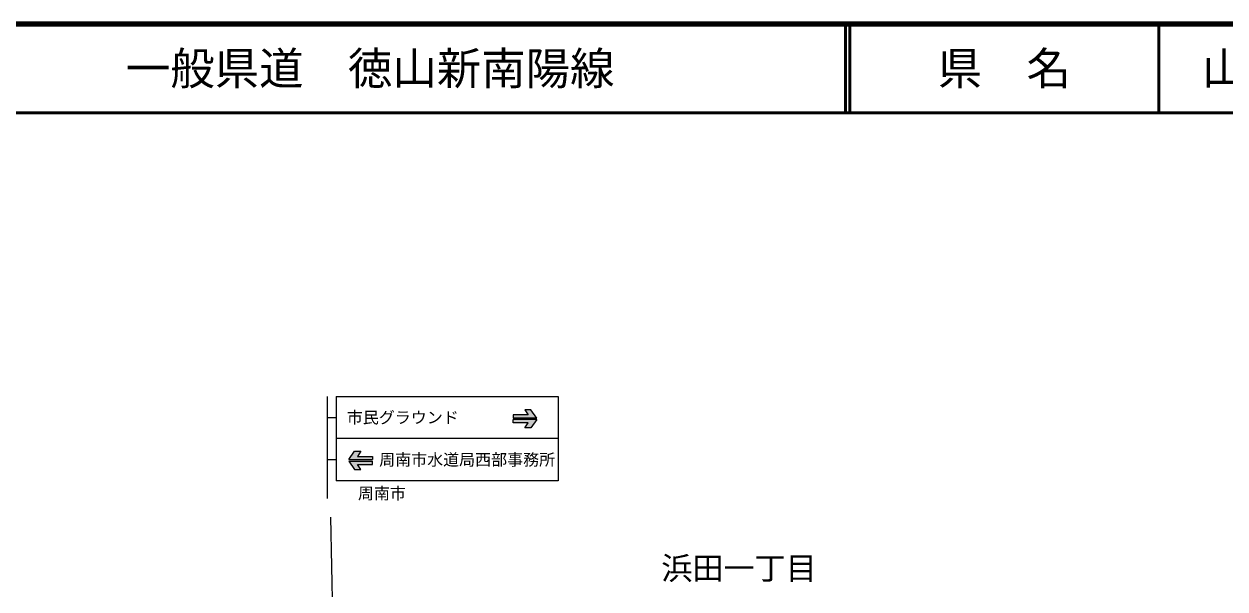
# Model space of a CAD drawing. Units: millimetres at full size, sheet at 1:1000; details may follow other scales. Extents: x 40000 to 680000, y 20000 to 380000.
# Drawn here: x 205268 to 340463, y 316380 to 380000 of the extents above; entities that cross this region are included whole.
import ezdxf
from ezdxf.enums import TextEntityAlignment as Align

# ---------------------------------------------------------------- set-up
doc = ezdxf.new("R2010")
doc.units = ezdxf.units.MM
doc.header["$LTSCALE"] = 1000
doc.layers.add('M-BMK-HTXT', color=7, linetype='Continuous')
doc.layers.add('M-TTL-TXT', color=7, linetype='Continuous')
for name, color, linetype, lineweight in [('M-STR-STRC', 7, 'Continuous', 25), ('M-TTL', 2, 'Continuous', 140), ('M-TTL-LINE', 7, 'Continuous', 50)]:
    doc.layers.add(name, color=color, linetype=linetype, lineweight=lineweight)
doc.styles.add('ＭＳ ゴシック', font='')
doc.styles.get('ＭＳ ゴシック').set_extended_font_data('MS Gothic')

msp = doc.modelspace()

# ---------------------------------------------------------------- hatches: boundary and pattern name
at = {"layer": 'M-STR-STRC'}
for points in [[(262984, 335628), (262315, 336565), (261634, 336565), (262004, 335990), (260321, 335990), (260320, 335629)], [(260320, 335091), (260320, 335453), (262984, 335454), (262315, 334517), (261634, 334517), (262004, 335092)], [(244482, 331310), (244482, 330949), (241818, 330948), (242487, 331885), (243168, 331885), (242798, 331310)], [(241818, 330774), (242488, 329837), (243168, 329837), (242798, 330412), (244482, 330411), (244482, 330773)]]:
    msp.add_hatch(color=256, dxfattribs=at).paths.add_polyline_path(points)

# ---------------------------------------------------------------- linework, layer by layer
for p, q in [((239407, 338068), (239407, 326568)), ((240407, 338068), (240407, 328568)), ((240407, 338068), (265407, 338068)), ((265407, 338068), (265407, 328568)), ((239407, 335693), (240407, 335693)), ((260320, 335990), (260320, 335629)), ((262984, 335628), (260320, 335627)), ((262984, 335454), (260320, 335453)), ((260320, 335091), (260320, 335453)), ((262004, 335990), (260321, 335990)), ((261634, 336565), (262004, 335990)), ((262315, 336565), (261634, 336565)), ((262984, 335628), (262315, 336565)), ((262984, 335454), (262315, 334517)), ((262004, 335092), (260321, 335091)), ((261634, 334517), (262004, 335092)), ((262315, 334517), (261634, 334517)), ((265407, 333318), (240407, 333318)), ((241818, 330948), (242487, 331885)), ((242487, 331885), (243168, 331885)), ((243168, 331885), (242798, 331310)), ((242798, 331310), (244482, 331310)), ((244482, 331310), (244482, 330949)), ((239407, 330943), (240407, 330943)), ((241818, 330948), (244482, 330949)), ((241818, 330774), (244482, 330775)), ((241818, 330774), (242488, 329837)), ((243168, 329837), (242798, 330412)), ((242798, 330412), (244482, 330411)), ((244482, 330411), (244482, 330773)), ((265407, 328568), (240407, 328568)), ((242488, 329837), (243168, 329837)), ((240617, 284002), (239803, 324460))]:
    msp.add_line(p, q, dxfattribs=at)
at = {"layer": 'M-TTL'}
msp.add_line((680000, 380000), (40000, 380000), dxfattribs=at)
at = {"layer": 'M-TTL-LINE'}
for p, q in [((297750, 380000), (297750, 370000)), ((298250, 380000), (298250, 370000)), ((333000, 380000), (333000, 370000)), ((40000, 370000), (680000, 370000))]:
    msp.add_line(p, q, dxfattribs=at)

# ---------------------------------------------------------------- texts
at = {"layer": 'M-BMK-HTXT', "style": 'ＭＳ ゴシック'}
msp.add_text('浜田一丁目', height=2566, dxfattribs=at).set_placement((277011, 316666), align=Align.BOTTOM_LEFT)
at = {"layer": 'M-STR-STRC', "style": 'ＭＳ ゴシック'}
for s, p in [('市民グラウンド', (247907, 335693)), ('周南市水道局西部事務所', (255151, 330943))]:
    msp.add_text(s, height=1320, dxfattribs=at).set_placement(p, align=Align.MIDDLE_CENTER)
msp.add_text('周南市', height=1320, dxfattribs=at).set_placement((242859, 326094), align=Align.BOTTOM_LEFT)
msp.add_text('周南市', height=1320, dxfattribs=at).set_placement((242859, 326094), align=Align.BOTTOM_LEFT)
at = {"layer": 'M-TTL-TXT', "style": 'ＭＳ ゴシック'}
msp.add_text('一般県道\u3000徳山新南陽線', height=3666, dxfattribs=at).set_placement((216734, 375000), align=Align.MIDDLE_LEFT)
for s, p in [('県\u3000名', (315625, 375000)), ('山\u3000口\u3000県', (350375, 375000))]:
    msp.add_text(s, height=3666, dxfattribs=at).set_placement(p, align=Align.MIDDLE_CENTER)

doc.saveas('drawing.dxf')
